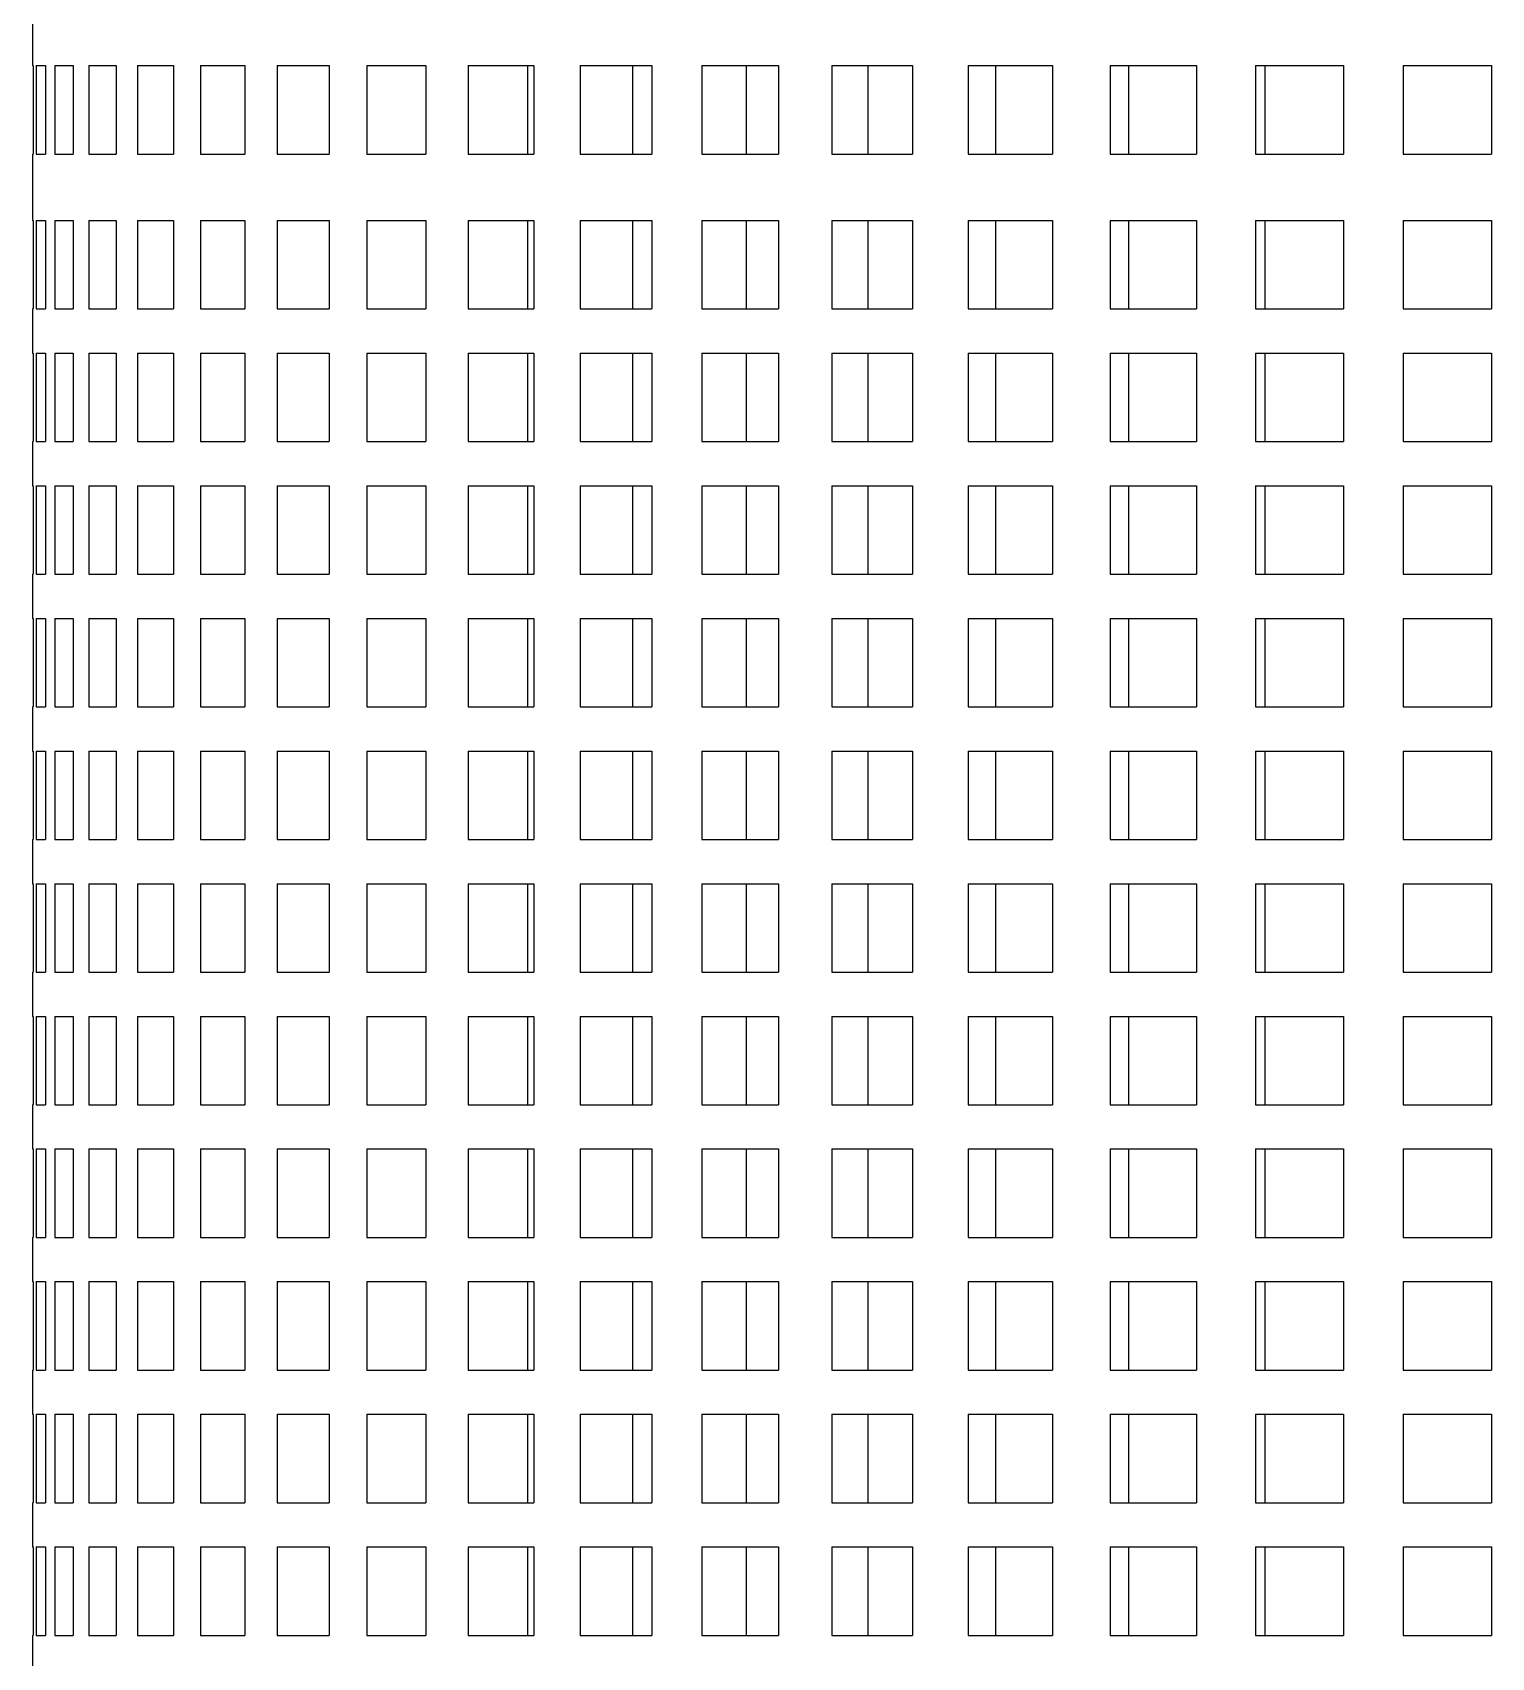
# Model space of a CAD drawing. Extents: x 1 to 420, y 0 to 296.
# Drawn here: x 95.31 to 111.81, y 178.12 to 196.5 of the extents above; entities that cross this region are included whole.
import ezdxf

# ---------------------------------------------------------------- set-up
doc = ezdxf.new("R2010")
doc.units = 0
doc.header["$LTSCALE"] = 12.7
doc.header["$MEASUREMENT"] = 0
doc.layers.add('VISIBLE', color=7, linetype='CONTINUOUS')

msp = doc.modelspace()

# ---------------------------------------------------------------- linework, layer by layer
at = {"layer": 'VISIBLE'}
for p, q in [((95.3053, 196.8736), (95.3053, 196.1236)), ((95.3053, 196.1236), (95.3131, 196.1236)), ((95.3131, 196.1236), (95.3131, 195.1236)), ((95.3485, 196.1236), (95.3485, 195.1236)), ((95.3485, 196.1236), (95.453, 196.1236)), ((95.453, 196.1236), (95.453, 195.1236)), ((95.5586, 196.1236), (95.5586, 195.1236)), ((95.5586, 196.1236), (95.7665, 196.1236)), ((95.7665, 196.1236), (95.7665, 195.1236)), ((95.9413, 196.1236), (95.9413, 195.1236)), ((95.9413, 196.1236), (96.2503, 196.1236)), ((96.2503, 196.1236), (96.2503, 195.1236)), ((96.4923, 196.1236), (96.4923, 195.1236)), ((96.4923, 196.1236), (96.8991, 196.1236)), ((96.8991, 196.1236), (96.8991, 195.1236)), ((97.2057, 196.1236), (97.2057, 195.1236)), ((97.2057, 196.1236), (97.7057, 196.1236)), ((97.7057, 196.1236), (97.7057, 195.1236)), ((98.0735, 196.1236), (98.0735, 195.1236)), ((98.0735, 196.1236), (98.6612, 196.1236)), ((98.6612, 196.1236), (98.6612, 195.1236)), ((99.0862, 196.1236), (99.0862, 195.1236)), ((99.0862, 196.1236), (99.7554, 196.1236)), ((99.7554, 196.1236), (99.7554, 195.1236)), ((100.2329, 196.1236), (100.2329, 195.1236)), ((100.2329, 196.1236), (100.976, 196.1236)), ((100.9023, 196.1236), (100.9023, 195.1236)), ((100.976, 196.1236), (100.976, 195.1236)), ((101.5008, 196.1236), (101.5008, 195.1236)), ((101.5008, 196.1236), (102.3098, 196.1236)), ((102.0889, 196.1236), (102.0889, 195.1236)), ((102.3098, 196.1236), (102.3098, 195.1236)), ((102.8762, 196.1236), (102.8762, 195.1236)), ((102.8762, 196.1236), (103.7422, 196.1236)), ((103.3765, 196.1236), (103.3765, 195.1236)), ((103.7422, 196.1236), (103.7422, 195.1236)), ((104.3439, 196.1236), (104.3439, 195.1236)), ((104.3439, 196.1236), (105.2575, 196.1236)), ((104.7509, 196.1236), (104.7509, 195.1236)), ((105.2575, 196.1236), (105.2575, 195.1236)), ((105.8879, 196.1236), (105.8879, 195.1236)), ((105.8879, 196.1236), (106.839, 196.1236)), ((106.1971, 196.1236), (106.1971, 195.1236)), ((106.839, 196.1236), (106.839, 195.1236)), ((107.4913, 196.1236), (107.4913, 195.1236)), ((107.4913, 196.1236), (108.4694, 196.1236)), ((107.6993, 196.1236), (107.6993, 195.1236)), ((108.4694, 196.1236), (108.4694, 195.1236)), ((109.1364, 196.1236), (109.1364, 195.1236)), ((109.1364, 196.1236), (110.1309, 196.1236)), ((109.241, 196.1236), (109.241, 195.1236)), ((110.1309, 196.1236), (110.1309, 195.1236)), ((110.8053, 196.1236), (110.8053, 195.1236)), ((110.8053, 196.1236), (111.8053, 196.1236)), ((111.8053, 196.1236), (111.8053, 195.1236)), ((95.3053, 195.1236), (95.3053, 194.3736)), ((95.3053, 195.1236), (95.3131, 195.1236)), ((95.3485, 195.1236), (95.453, 195.1236)), ((95.5586, 195.1236), (95.7665, 195.1236)), ((95.9413, 195.1236), (96.2503, 195.1236)), ((96.4923, 195.1236), (96.8991, 195.1236)), ((97.2057, 195.1236), (97.7057, 195.1236)), ((98.0735, 195.1236), (98.6612, 195.1236)), ((99.0862, 195.1236), (99.7554, 195.1236)), ((100.2329, 195.1236), (100.976, 195.1236)), ((101.5008, 195.1236), (102.3098, 195.1236)), ((102.8762, 195.1236), (103.7422, 195.1236)), ((104.3439, 195.1236), (105.2575, 195.1236)), ((105.8879, 195.1236), (106.839, 195.1236)), ((107.4913, 195.1236), (108.4694, 195.1236)), ((109.1364, 195.1236), (110.1309, 195.1236)), ((110.8053, 195.1236), (111.8053, 195.1236)), ((95.3053, 194.3736), (95.3131, 194.3736)), ((95.3131, 194.3736), (95.3131, 193.3736)), ((95.3485, 194.3736), (95.3485, 193.3736)), ((95.3485, 194.3736), (95.453, 194.3736)), ((95.453, 194.3736), (95.453, 193.3736)), ((95.5586, 194.3736), (95.5586, 193.3736)), ((95.5586, 194.3736), (95.7665, 194.3736)), ((95.7665, 194.3736), (95.7665, 193.3736)), ((95.9413, 194.3736), (95.9413, 193.3736)), ((95.9413, 194.3736), (96.2503, 194.3736)), ((96.2503, 194.3736), (96.2503, 193.3736)), ((96.4923, 194.3736), (96.4923, 193.3736)), ((96.4923, 194.3736), (96.8991, 194.3736)), ((96.8991, 194.3736), (96.8991, 193.3736)), ((97.2057, 194.3736), (97.2057, 193.3736)), ((97.2057, 194.3736), (97.7057, 194.3736)), ((97.7057, 194.3736), (97.7057, 193.3736)), ((98.0735, 194.3736), (98.0735, 193.3736)), ((98.0735, 194.3736), (98.6612, 194.3736)), ((98.6612, 194.3736), (98.6612, 193.3736)), ((99.0862, 194.3736), (99.0862, 193.3736)), ((99.0862, 194.3736), (99.7554, 194.3736)), ((99.7554, 194.3736), (99.7554, 193.3736)), ((100.2329, 194.3736), (100.2329, 193.3736)), ((100.2329, 194.3736), (100.976, 194.3736)), ((100.9023, 194.3736), (100.9023, 193.3736)), ((100.976, 194.3736), (100.976, 193.3736)), ((101.5008, 194.3736), (101.5008, 193.3736)), ((101.5008, 194.3736), (102.3098, 194.3736)), ((102.0889, 194.3736), (102.0889, 193.3736)), ((102.3098, 194.3736), (102.3098, 193.3736)), ((102.8762, 194.3736), (102.8762, 193.3736)), ((102.8762, 194.3736), (103.7422, 194.3736)), ((103.3765, 194.3736), (103.3765, 193.3736)), ((103.7422, 194.3736), (103.7422, 193.3736)), ((104.3439, 194.3736), (104.3439, 193.3736)), ((104.3439, 194.3736), (105.2575, 194.3736)), ((104.7509, 194.3736), (104.7509, 193.3736)), ((105.2575, 194.3736), (105.2575, 193.3736)), ((105.8879, 194.3736), (105.8879, 193.3736)), ((105.8879, 194.3736), (106.839, 194.3736)), ((106.1971, 194.3736), (106.1971, 193.3736)), ((106.839, 194.3736), (106.839, 193.3736)), ((107.4913, 194.3736), (107.4913, 193.3736)), ((107.4913, 194.3736), (108.4694, 194.3736)), ((107.6993, 194.3736), (107.6993, 193.3736)), ((108.4694, 194.3736), (108.4694, 193.3736)), ((109.1364, 194.3736), (109.1364, 193.3736)), ((109.1364, 194.3736), (110.1309, 194.3736)), ((109.241, 194.3736), (109.241, 193.3736)), ((110.1309, 194.3736), (110.1309, 193.3736)), ((110.8053, 194.3736), (110.8053, 193.3736)), ((110.8053, 194.3736), (111.8053, 194.3736)), ((111.8053, 194.3736), (111.8053, 193.3736)), ((95.3053, 193.3736), (95.3053, 192.8736)), ((95.3053, 193.3736), (95.3131, 193.3736)), ((95.3485, 193.3736), (95.453, 193.3736)), ((95.5586, 193.3736), (95.7665, 193.3736)), ((95.9413, 193.3736), (96.2503, 193.3736)), ((96.4923, 193.3736), (96.8991, 193.3736)), ((97.2057, 193.3736), (97.7057, 193.3736)), ((98.0735, 193.3736), (98.6612, 193.3736)), ((99.0862, 193.3736), (99.7554, 193.3736)), ((100.2329, 193.3736), (100.976, 193.3736)), ((101.5008, 193.3736), (102.3098, 193.3736)), ((102.8762, 193.3736), (103.7422, 193.3736)), ((104.3439, 193.3736), (105.2575, 193.3736)), ((105.8879, 193.3736), (106.839, 193.3736)), ((107.4913, 193.3736), (108.4694, 193.3736)), ((109.1364, 193.3736), (110.1309, 193.3736)), ((110.8053, 193.3736), (111.8053, 193.3736)), ((95.3053, 192.8736), (95.3131, 192.8736)), ((95.3131, 192.8736), (95.3131, 191.8736)), ((95.3485, 192.8736), (95.3485, 191.8736)), ((95.3485, 192.8736), (95.453, 192.8736)), ((95.453, 192.8736), (95.453, 191.8736)), ((95.5586, 192.8736), (95.5586, 191.8736)), ((95.5586, 192.8736), (95.7665, 192.8736)), ((95.7665, 192.8736), (95.7665, 191.8736)), ((95.9413, 192.8736), (95.9413, 191.8736)), ((95.9413, 192.8736), (96.2503, 192.8736)), ((96.2503, 192.8736), (96.2503, 191.8736)), ((96.4923, 192.8736), (96.4923, 191.8736)), ((96.4923, 192.8736), (96.8991, 192.8736)), ((96.8991, 192.8736), (96.8991, 191.8736)), ((97.2057, 192.8736), (97.2057, 191.8736)), ((97.2057, 192.8736), (97.7057, 192.8736)), ((97.7057, 192.8736), (97.7057, 191.8736)), ((98.0735, 192.8736), (98.0735, 191.8736)), ((98.0735, 192.8736), (98.6612, 192.8736)), ((98.6612, 192.8736), (98.6612, 191.8736)), ((99.0862, 192.8736), (99.0862, 191.8736)), ((99.0862, 192.8736), (99.7554, 192.8736)), ((99.7554, 192.8736), (99.7554, 191.8736)), ((100.2329, 192.8736), (100.2329, 191.8736)), ((100.2329, 192.8736), (100.976, 192.8736)), ((100.9023, 192.8736), (100.9023, 191.8736)), ((100.976, 192.8736), (100.976, 191.8736)), ((101.5008, 192.8736), (101.5008, 191.8736)), ((101.5008, 192.8736), (102.3098, 192.8736)), ((102.0889, 192.8736), (102.0889, 191.8736)), ((102.3098, 192.8736), (102.3098, 191.8736)), ((102.8762, 192.8736), (102.8762, 191.8736)), ((102.8762, 192.8736), (103.7422, 192.8736)), ((103.3765, 192.8736), (103.3765, 191.8736)), ((103.7422, 192.8736), (103.7422, 191.8736)), ((104.3439, 192.8736), (104.3439, 191.8736)), ((104.3439, 192.8736), (105.2575, 192.8736)), ((104.7509, 192.8736), (104.7509, 191.8736)), ((105.2575, 192.8736), (105.2575, 191.8736)), ((105.8879, 192.8736), (105.8879, 191.8736)), ((105.8879, 192.8736), (106.839, 192.8736)), ((106.1971, 192.8736), (106.1971, 191.8736)), ((106.839, 192.8736), (106.839, 191.8736)), ((107.4913, 192.8736), (107.4913, 191.8736)), ((107.4913, 192.8736), (108.4694, 192.8736)), ((107.6993, 192.8736), (107.6993, 191.8736)), ((108.4694, 192.8736), (108.4694, 191.8736)), ((109.1364, 192.8736), (109.1364, 191.8736)), ((109.1364, 192.8736), (110.1309, 192.8736)), ((109.241, 192.8736), (109.241, 191.8736)), ((110.1309, 192.8736), (110.1309, 191.8736)), ((110.8053, 192.8736), (110.8053, 191.8736)), ((110.8053, 192.8736), (111.8053, 192.8736)), ((111.8053, 192.8736), (111.8053, 191.8736)), ((95.3053, 191.8736), (95.3053, 191.3736)), ((95.3053, 191.8736), (95.3131, 191.8736)), ((95.3485, 191.8736), (95.453, 191.8736)), ((95.5586, 191.8736), (95.7665, 191.8736)), ((95.9413, 191.8736), (96.2503, 191.8736)), ((96.4923, 191.8736), (96.8991, 191.8736)), ((97.2057, 191.8736), (97.7057, 191.8736)), ((98.0735, 191.8736), (98.6612, 191.8736)), ((99.0862, 191.8736), (99.7554, 191.8736)), ((100.2329, 191.8736), (100.976, 191.8736)), ((101.5008, 191.8736), (102.3098, 191.8736)), ((102.8762, 191.8736), (103.7422, 191.8736)), ((104.3439, 191.8736), (105.2575, 191.8736)), ((105.8879, 191.8736), (106.839, 191.8736)), ((107.4913, 191.8736), (108.4694, 191.8736)), ((109.1364, 191.8736), (110.1309, 191.8736)), ((110.8053, 191.8736), (111.8053, 191.8736)), ((95.3053, 191.3736), (95.3131, 191.3736)), ((95.3131, 191.3736), (95.3131, 190.3736)), ((95.3485, 191.3736), (95.3485, 190.3736)), ((95.3485, 191.3736), (95.453, 191.3736)), ((95.453, 191.3736), (95.453, 190.3736)), ((95.5586, 191.3736), (95.5586, 190.3736)), ((95.5586, 191.3736), (95.7665, 191.3736)), ((95.7665, 191.3736), (95.7665, 190.3736)), ((95.9413, 191.3736), (95.9413, 190.3736)), ((95.9413, 191.3736), (96.2503, 191.3736)), ((96.2503, 191.3736), (96.2503, 190.3736)), ((96.4923, 191.3736), (96.4923, 190.3736)), ((96.4923, 191.3736), (96.8991, 191.3736)), ((96.8991, 191.3736), (96.8991, 190.3736)), ((97.2057, 191.3736), (97.2057, 190.3736)), ((97.2057, 191.3736), (97.7057, 191.3736)), ((97.7057, 191.3736), (97.7057, 190.3736)), ((98.0735, 191.3736), (98.0735, 190.3736)), ((98.0735, 191.3736), (98.6612, 191.3736)), ((98.6612, 191.3736), (98.6612, 190.3736)), ((99.0862, 191.3736), (99.0862, 190.3736)), ((99.0862, 191.3736), (99.7554, 191.3736)), ((99.7554, 191.3736), (99.7554, 190.3736)), ((100.2329, 191.3736), (100.2329, 190.3736)), ((100.2329, 191.3736), (100.976, 191.3736)), ((100.9023, 191.3736), (100.9023, 190.3736)), ((100.976, 191.3736), (100.976, 190.3736)), ((101.5008, 191.3736), (101.5008, 190.3736)), ((101.5008, 191.3736), (102.3098, 191.3736)), ((102.0889, 191.3736), (102.0889, 190.3736)), ((102.3098, 191.3736), (102.3098, 190.3736)), ((102.8762, 191.3736), (102.8762, 190.3736)), ((102.8762, 191.3736), (103.7422, 191.3736)), ((103.3765, 191.3736), (103.3765, 190.3736)), ((103.7422, 191.3736), (103.7422, 190.3736)), ((104.3439, 191.3736), (104.3439, 190.3736)), ((104.3439, 191.3736), (105.2575, 191.3736)), ((104.7509, 191.3736), (104.7509, 190.3736)), ((105.2575, 191.3736), (105.2575, 190.3736)), ((105.8879, 191.3736), (105.8879, 190.3736)), ((105.8879, 191.3736), (106.839, 191.3736)), ((106.1971, 191.3736), (106.1971, 190.3736)), ((106.839, 191.3736), (106.839, 190.3736)), ((107.4913, 191.3736), (107.4913, 190.3736)), ((107.4913, 191.3736), (108.4694, 191.3736)), ((107.6993, 191.3736), (107.6993, 190.3736)), ((108.4694, 191.3736), (108.4694, 190.3736)), ((109.1364, 191.3736), (109.1364, 190.3736)), ((109.1364, 191.3736), (110.1309, 191.3736)), ((109.241, 191.3736), (109.241, 190.3736)), ((110.1309, 191.3736), (110.1309, 190.3736)), ((110.8053, 191.3736), (110.8053, 190.3736)), ((110.8053, 191.3736), (111.8053, 191.3736)), ((111.8053, 191.3736), (111.8053, 190.3736)), ((95.3053, 190.3736), (95.3053, 189.8736)), ((95.3053, 190.3736), (95.3131, 190.3736)), ((95.3485, 190.3736), (95.453, 190.3736)), ((95.5586, 190.3736), (95.7665, 190.3736)), ((95.9413, 190.3736), (96.2503, 190.3736)), ((96.4923, 190.3736), (96.8991, 190.3736)), ((97.2057, 190.3736), (97.7057, 190.3736)), ((98.0735, 190.3736), (98.6612, 190.3736)), ((99.0862, 190.3736), (99.7554, 190.3736)), ((100.2329, 190.3736), (100.976, 190.3736)), ((101.5008, 190.3736), (102.3098, 190.3736)), ((102.8762, 190.3736), (103.7422, 190.3736)), ((104.3439, 190.3736), (105.2575, 190.3736)), ((105.8879, 190.3736), (106.839, 190.3736)), ((107.4913, 190.3736), (108.4694, 190.3736)), ((109.1364, 190.3736), (110.1309, 190.3736)), ((110.8053, 190.3736), (111.8053, 190.3736)), ((95.3053, 189.8736), (95.3131, 189.8736)), ((95.3131, 189.8736), (95.3131, 188.8736)), ((95.3485, 189.8736), (95.3485, 188.8736)), ((95.3485, 189.8736), (95.453, 189.8736)), ((95.453, 189.8736), (95.453, 188.8736)), ((95.5586, 189.8736), (95.5586, 188.8736)), ((95.5586, 189.8736), (95.7665, 189.8736)), ((95.7665, 189.8736), (95.7665, 188.8736)), ((95.9413, 189.8736), (95.9413, 188.8736)), ((95.9413, 189.8736), (96.2503, 189.8736)), ((96.2503, 189.8736), (96.2503, 188.8736)), ((96.4923, 189.8736), (96.4923, 188.8736)), ((96.4923, 189.8736), (96.8991, 189.8736)), ((96.8991, 189.8736), (96.8991, 188.8736)), ((97.2057, 189.8736), (97.2057, 188.8736)), ((97.2057, 189.8736), (97.7057, 189.8736)), ((97.7057, 189.8736), (97.7057, 188.8736)), ((98.0735, 189.8736), (98.0735, 188.8736)), ((98.0735, 189.8736), (98.6612, 189.8736)), ((98.6612, 189.8736), (98.6612, 188.8736)), ((99.0862, 189.8736), (99.0862, 188.8736)), ((99.0862, 189.8736), (99.7554, 189.8736)), ((99.7554, 189.8736), (99.7554, 188.8736)), ((100.2329, 189.8736), (100.2329, 188.8736)), ((100.2329, 189.8736), (100.976, 189.8736)), ((100.9023, 189.8736), (100.9023, 188.8736)), ((100.976, 189.8736), (100.976, 188.8736)), ((101.5008, 189.8736), (101.5008, 188.8736)), ((101.5008, 189.8736), (102.3098, 189.8736)), ((102.0889, 189.8736), (102.0889, 188.8736)), ((102.3098, 189.8736), (102.3098, 188.8736)), ((102.8762, 189.8736), (102.8762, 188.8736)), ((102.8762, 189.8736), (103.7422, 189.8736)), ((103.3765, 189.8736), (103.3765, 188.8736)), ((103.7422, 189.8736), (103.7422, 188.8736)), ((104.3439, 189.8736), (104.3439, 188.8736)), ((104.3439, 189.8736), (105.2575, 189.8736)), ((104.7509, 189.8736), (104.7509, 188.8736)), ((105.2575, 189.8736), (105.2575, 188.8736)), ((105.8879, 189.8736), (105.8879, 188.8736)), ((105.8879, 189.8736), (106.839, 189.8736)), ((106.1971, 189.8736), (106.1971, 188.8736)), ((106.839, 189.8736), (106.839, 188.8736)), ((107.4913, 189.8736), (107.4913, 188.8736)), ((107.4913, 189.8736), (108.4694, 189.8736)), ((107.6993, 189.8736), (107.6993, 188.8736)), ((108.4694, 189.8736), (108.4694, 188.8736)), ((109.1364, 189.8736), (109.1364, 188.8736)), ((109.1364, 189.8736), (110.1309, 189.8736)), ((109.241, 189.8736), (109.241, 188.8736)), ((110.1309, 189.8736), (110.1309, 188.8736)), ((110.8053, 189.8736), (110.8053, 188.8736)), ((110.8053, 189.8736), (111.8053, 189.8736)), ((111.8053, 189.8736), (111.8053, 188.8736)), ((95.3053, 188.8736), (95.3053, 188.3736)), ((95.3053, 188.8736), (95.3131, 188.8736)), ((95.3485, 188.8736), (95.453, 188.8736)), ((95.5586, 188.8736), (95.7665, 188.8736)), ((95.9413, 188.8736), (96.2503, 188.8736)), ((96.4923, 188.8736), (96.8991, 188.8736)), ((97.2057, 188.8736), (97.7057, 188.8736)), ((98.0735, 188.8736), (98.6612, 188.8736)), ((99.0862, 188.8736), (99.7554, 188.8736)), ((100.2329, 188.8736), (100.976, 188.8736)), ((101.5008, 188.8736), (102.3098, 188.8736)), ((102.8762, 188.8736), (103.7422, 188.8736)), ((104.3439, 188.8736), (105.2575, 188.8736)), ((105.8879, 188.8736), (106.839, 188.8736)), ((107.4913, 188.8736), (108.4694, 188.8736)), ((109.1364, 188.8736), (110.1309, 188.8736)), ((110.8053, 188.8736), (111.8053, 188.8736)), ((95.3053, 188.3736), (95.3131, 188.3736)), ((95.3131, 188.3736), (95.3131, 187.3736)), ((95.3485, 188.3736), (95.3485, 187.3736)), ((95.3485, 188.3736), (95.453, 188.3736)), ((95.453, 188.3736), (95.453, 187.3736)), ((95.5586, 188.3736), (95.5586, 187.3736)), ((95.5586, 188.3736), (95.7665, 188.3736)), ((95.7665, 188.3736), (95.7665, 187.3736)), ((95.9413, 188.3736), (95.9413, 187.3736)), ((95.9413, 188.3736), (96.2503, 188.3736)), ((96.2503, 188.3736), (96.2503, 187.3736)), ((96.4923, 188.3736), (96.4923, 187.3736)), ((96.4923, 188.3736), (96.8991, 188.3736)), ((96.8991, 188.3736), (96.8991, 187.3736)), ((97.2057, 188.3736), (97.2057, 187.3736)), ((97.2057, 188.3736), (97.7057, 188.3736)), ((97.7057, 188.3736), (97.7057, 187.3736)), ((98.0735, 188.3736), (98.0735, 187.3736)), ((98.0735, 188.3736), (98.6612, 188.3736)), ((98.6612, 188.3736), (98.6612, 187.3736)), ((99.0862, 188.3736), (99.0862, 187.3736)), ((99.0862, 188.3736), (99.7554, 188.3736)), ((99.7554, 188.3736), (99.7554, 187.3736)), ((100.2329, 188.3736), (100.2329, 187.3736)), ((100.2329, 188.3736), (100.976, 188.3736)), ((100.9023, 188.3736), (100.9023, 187.3736)), ((100.976, 188.3736), (100.976, 187.3736)), ((101.5008, 188.3736), (101.5008, 187.3736)), ((101.5008, 188.3736), (102.3098, 188.3736)), ((102.0889, 188.3736), (102.0889, 187.3736)), ((102.3098, 188.3736), (102.3098, 187.3736)), ((102.8762, 188.3736), (102.8762, 187.3736)), ((102.8762, 188.3736), (103.7422, 188.3736)), ((103.3765, 188.3736), (103.3765, 187.3736)), ((103.7422, 188.3736), (103.7422, 187.3736)), ((104.3439, 188.3736), (104.3439, 187.3736)), ((104.3439, 188.3736), (105.2575, 188.3736)), ((104.7509, 188.3736), (104.7509, 187.3736)), ((105.2575, 188.3736), (105.2575, 187.3736)), ((105.8879, 188.3736), (105.8879, 187.3736)), ((105.8879, 188.3736), (106.839, 188.3736)), ((106.1971, 188.3736), (106.1971, 187.3736)), ((106.839, 188.3736), (106.839, 187.3736)), ((107.4913, 188.3736), (107.4913, 187.3736)), ((107.4913, 188.3736), (108.4694, 188.3736)), ((107.6993, 188.3736), (107.6993, 187.3736)), ((108.4694, 188.3736), (108.4694, 187.3736)), ((109.1364, 188.3736), (109.1364, 187.3736)), ((109.1364, 188.3736), (110.1309, 188.3736)), ((109.241, 188.3736), (109.241, 187.3736)), ((110.1309, 188.3736), (110.1309, 187.3736)), ((110.8053, 188.3736), (110.8053, 187.3736)), ((110.8053, 188.3736), (111.8053, 188.3736)), ((111.8053, 188.3736), (111.8053, 187.3736)), ((95.3053, 187.3736), (95.3053, 186.8736)), ((95.3053, 187.3736), (95.3131, 187.3736)), ((95.3485, 187.3736), (95.453, 187.3736)), ((95.5586, 187.3736), (95.7665, 187.3736)), ((95.9413, 187.3736), (96.2503, 187.3736)), ((96.4923, 187.3736), (96.8991, 187.3736)), ((97.2057, 187.3736), (97.7057, 187.3736)), ((98.0735, 187.3736), (98.6612, 187.3736)), ((99.0862, 187.3736), (99.7554, 187.3736)), ((100.2329, 187.3736), (100.976, 187.3736)), ((101.5008, 187.3736), (102.3098, 187.3736)), ((102.8762, 187.3736), (103.7422, 187.3736)), ((104.3439, 187.3736), (105.2575, 187.3736)), ((105.8879, 187.3736), (106.839, 187.3736)), ((107.4913, 187.3736), (108.4694, 187.3736)), ((109.1364, 187.3736), (110.1309, 187.3736)), ((110.8053, 187.3736), (111.8053, 187.3736)), ((95.3053, 186.8736), (95.3131, 186.8736)), ((95.3131, 186.8736), (95.3131, 185.8736)), ((95.3485, 186.8736), (95.3485, 185.8736)), ((95.3485, 186.8736), (95.453, 186.8736)), ((95.453, 186.8736), (95.453, 185.8736)), ((95.5586, 186.8736), (95.5586, 185.8736)), ((95.5586, 186.8736), (95.7665, 186.8736)), ((95.7665, 186.8736), (95.7665, 185.8736)), ((95.9413, 186.8736), (95.9413, 185.8736)), ((95.9413, 186.8736), (96.2503, 186.8736)), ((96.2503, 186.8736), (96.2503, 185.8736)), ((96.4923, 186.8736), (96.4923, 185.8736)), ((96.4923, 186.8736), (96.8991, 186.8736)), ((96.8991, 186.8736), (96.8991, 185.8736)), ((97.2057, 186.8736), (97.2057, 185.8736)), ((97.2057, 186.8736), (97.7057, 186.8736)), ((97.7057, 186.8736), (97.7057, 185.8736)), ((98.0735, 186.8736), (98.0735, 185.8736)), ((98.0735, 186.8736), (98.6612, 186.8736)), ((98.6612, 186.8736), (98.6612, 185.8736)), ((99.0862, 186.8736), (99.0862, 185.8736)), ((99.0862, 186.8736), (99.7554, 186.8736)), ((99.7554, 186.8736), (99.7554, 185.8736)), ((100.2329, 186.8736), (100.2329, 185.8736)), ((100.2329, 186.8736), (100.976, 186.8736)), ((100.9023, 186.8736), (100.9023, 185.8736)), ((100.976, 186.8736), (100.976, 185.8736)), ((101.5008, 186.8736), (101.5008, 185.8736)), ((101.5008, 186.8736), (102.3098, 186.8736)), ((102.0889, 186.8736), (102.0889, 185.8736)), ((102.3098, 186.8736), (102.3098, 185.8736)), ((102.8762, 186.8736), (102.8762, 185.8736)), ((102.8762, 186.8736), (103.7422, 186.8736)), ((103.3765, 186.8736), (103.3765, 185.8736)), ((103.7422, 186.8736), (103.7422, 185.8736)), ((104.3439, 186.8736), (104.3439, 185.8736)), ((104.3439, 186.8736), (105.2575, 186.8736)), ((104.7509, 186.8736), (104.7509, 185.8736)), ((105.2575, 186.8736), (105.2575, 185.8736)), ((105.8879, 186.8736), (105.8879, 185.8736)), ((105.8879, 186.8736), (106.839, 186.8736)), ((106.1971, 186.8736), (106.1971, 185.8736)), ((106.839, 186.8736), (106.839, 185.8736)), ((107.4913, 186.8736), (107.4913, 185.8736)), ((107.4913, 186.8736), (108.4694, 186.8736)), ((107.6993, 186.8736), (107.6993, 185.8736)), ((108.4694, 186.8736), (108.4694, 185.8736)), ((109.1364, 186.8736), (109.1364, 185.8736)), ((109.1364, 186.8736), (110.1309, 186.8736)), ((109.241, 186.8736), (109.241, 185.8736)), ((110.1309, 186.8736), (110.1309, 185.8736)), ((110.8053, 186.8736), (110.8053, 185.8736)), ((110.8053, 186.8736), (111.8053, 186.8736)), ((111.8053, 186.8736), (111.8053, 185.8736)), ((95.3053, 185.8736), (95.3053, 185.3736)), ((95.3053, 185.8736), (95.3131, 185.8736)), ((95.3485, 185.8736), (95.453, 185.8736)), ((95.5586, 185.8736), (95.7665, 185.8736)), ((95.9413, 185.8736), (96.2503, 185.8736)), ((96.4923, 185.8736), (96.8991, 185.8736)), ((97.2057, 185.8736), (97.7057, 185.8736)), ((98.0735, 185.8736), (98.6612, 185.8736)), ((99.0862, 185.8736), (99.7554, 185.8736)), ((100.2329, 185.8736), (100.976, 185.8736)), ((101.5008, 185.8736), (102.3098, 185.8736)), ((102.8762, 185.8736), (103.7422, 185.8736)), ((104.3439, 185.8736), (105.2575, 185.8736)), ((105.8879, 185.8736), (106.839, 185.8736)), ((107.4913, 185.8736), (108.4694, 185.8736)), ((109.1364, 185.8736), (110.1309, 185.8736)), ((110.8053, 185.8736), (111.8053, 185.8736)), ((95.3053, 185.3736), (95.3131, 185.3736)), ((95.3131, 185.3736), (95.3131, 184.3736)), ((95.3485, 185.3736), (95.3485, 184.3736)), ((95.3485, 185.3736), (95.453, 185.3736)), ((95.453, 185.3736), (95.453, 184.3736)), ((95.5586, 185.3736), (95.5586, 184.3736)), ((95.5586, 185.3736), (95.7665, 185.3736)), ((95.7665, 185.3736), (95.7665, 184.3736)), ((95.9413, 185.3736), (95.9413, 184.3736)), ((95.9413, 185.3736), (96.2503, 185.3736)), ((96.2503, 185.3736), (96.2503, 184.3736)), ((96.4923, 185.3736), (96.4923, 184.3736)), ((96.4923, 185.3736), (96.8991, 185.3736)), ((96.8991, 185.3736), (96.8991, 184.3736)), ((97.2057, 185.3736), (97.2057, 184.3736)), ((97.2057, 185.3736), (97.7057, 185.3736)), ((97.7057, 185.3736), (97.7057, 184.3736)), ((98.0735, 185.3736), (98.0735, 184.3736)), ((98.0735, 185.3736), (98.6612, 185.3736)), ((98.6612, 185.3736), (98.6612, 184.3736)), ((99.0862, 185.3736), (99.0862, 184.3736)), ((99.0862, 185.3736), (99.7554, 185.3736)), ((99.7554, 185.3736), (99.7554, 184.3736)), ((100.2329, 185.3736), (100.2329, 184.3736)), ((100.2329, 185.3736), (100.976, 185.3736)), ((100.9023, 185.3736), (100.9023, 184.3736)), ((100.976, 185.3736), (100.976, 184.3736)), ((101.5008, 185.3736), (101.5008, 184.3736)), ((101.5008, 185.3736), (102.3098, 185.3736)), ((102.0889, 185.3736), (102.0889, 184.3736)), ((102.3098, 185.3736), (102.3098, 184.3736)), ((102.8762, 185.3736), (102.8762, 184.3736)), ((102.8762, 185.3736), (103.7422, 185.3736)), ((103.3765, 185.3736), (103.3765, 184.3736)), ((103.7422, 185.3736), (103.7422, 184.3736)), ((104.3439, 185.3736), (104.3439, 184.3736)), ((104.3439, 185.3736), (105.2575, 185.3736)), ((104.7509, 185.3736), (104.7509, 184.3736)), ((105.2575, 185.3736), (105.2575, 184.3736)), ((105.8879, 185.3736), (105.8879, 184.3736)), ((105.8879, 185.3736), (106.839, 185.3736)), ((106.1971, 185.3736), (106.1971, 184.3736)), ((106.839, 185.3736), (106.839, 184.3736)), ((107.4913, 185.3736), (107.4913, 184.3736)), ((107.4913, 185.3736), (108.4694, 185.3736)), ((107.6993, 185.3736), (107.6993, 184.3736)), ((108.4694, 185.3736), (108.4694, 184.3736)), ((109.1364, 185.3736), (109.1364, 184.3736)), ((109.1364, 185.3736), (110.1309, 185.3736)), ((109.241, 185.3736), (109.241, 184.3736)), ((110.1309, 185.3736), (110.1309, 184.3736)), ((110.8053, 185.3736), (110.8053, 184.3736)), ((110.8053, 185.3736), (111.8053, 185.3736)), ((111.8053, 185.3736), (111.8053, 184.3736)), ((95.3053, 184.3736), (95.3053, 183.8736)), ((95.3053, 184.3736), (95.3131, 184.3736)), ((95.3485, 184.3736), (95.453, 184.3736)), ((95.5586, 184.3736), (95.7665, 184.3736)), ((95.9413, 184.3736), (96.2503, 184.3736)), ((96.4923, 184.3736), (96.8991, 184.3736)), ((97.2057, 184.3736), (97.7057, 184.3736)), ((98.0735, 184.3736), (98.6612, 184.3736)), ((99.0862, 184.3736), (99.7554, 184.3736)), ((100.2329, 184.3736), (100.976, 184.3736)), ((101.5008, 184.3736), (102.3098, 184.3736)), ((102.8762, 184.3736), (103.7422, 184.3736)), ((104.3439, 184.3736), (105.2575, 184.3736)), ((105.8879, 184.3736), (106.839, 184.3736)), ((107.4913, 184.3736), (108.4694, 184.3736)), ((109.1364, 184.3736), (110.1309, 184.3736)), ((110.8053, 184.3736), (111.8053, 184.3736)), ((95.3053, 183.8736), (95.3131, 183.8736)), ((95.3131, 183.8736), (95.3131, 182.8736)), ((95.3485, 183.8736), (95.3485, 182.8736)), ((95.3485, 183.8736), (95.453, 183.8736)), ((95.453, 183.8736), (95.453, 182.8736)), ((95.5586, 183.8736), (95.5586, 182.8736)), ((95.5586, 183.8736), (95.7665, 183.8736)), ((95.7665, 183.8736), (95.7665, 182.8736)), ((95.9413, 183.8736), (95.9413, 182.8736)), ((95.9413, 183.8736), (96.2503, 183.8736)), ((96.2503, 183.8736), (96.2503, 182.8736)), ((96.4923, 183.8736), (96.4923, 182.8736)), ((96.4923, 183.8736), (96.8991, 183.8736)), ((96.8991, 183.8736), (96.8991, 182.8736)), ((97.2057, 183.8736), (97.2057, 182.8736)), ((97.2057, 183.8736), (97.7057, 183.8736)), ((97.7057, 183.8736), (97.7057, 182.8736)), ((98.0735, 183.8736), (98.0735, 182.8736)), ((98.0735, 183.8736), (98.6612, 183.8736)), ((98.6612, 183.8736), (98.6612, 182.8736)), ((99.0862, 183.8736), (99.0862, 182.8736)), ((99.0862, 183.8736), (99.7554, 183.8736)), ((99.7554, 183.8736), (99.7554, 182.8736)), ((100.2329, 183.8736), (100.2329, 182.8736)), ((100.2329, 183.8736), (100.976, 183.8736)), ((100.9023, 183.8736), (100.9023, 182.8736)), ((100.976, 183.8736), (100.976, 182.8736)), ((101.5008, 183.8736), (101.5008, 182.8736)), ((101.5008, 183.8736), (102.3098, 183.8736)), ((102.0889, 183.8736), (102.0889, 182.8736)), ((102.3098, 183.8736), (102.3098, 182.8736)), ((102.8762, 183.8736), (102.8762, 182.8736)), ((102.8762, 183.8736), (103.7422, 183.8736)), ((103.3765, 183.8736), (103.3765, 182.8736)), ((103.7422, 183.8736), (103.7422, 182.8736)), ((104.3439, 183.8736), (104.3439, 182.8736)), ((104.3439, 183.8736), (105.2575, 183.8736)), ((104.7509, 183.8736), (104.7509, 182.8736)), ((105.2575, 183.8736), (105.2575, 182.8736)), ((105.8879, 183.8736), (105.8879, 182.8736)), ((105.8879, 183.8736), (106.839, 183.8736)), ((106.1971, 183.8736), (106.1971, 182.8736)), ((106.839, 183.8736), (106.839, 182.8736)), ((107.4913, 183.8736), (107.4913, 182.8736)), ((107.4913, 183.8736), (108.4694, 183.8736)), ((107.6993, 183.8736), (107.6993, 182.8736)), ((108.4694, 183.8736), (108.4694, 182.8736)), ((109.1364, 183.8736), (109.1364, 182.8736)), ((109.1364, 183.8736), (110.1309, 183.8736)), ((109.241, 183.8736), (109.241, 182.8736)), ((110.1309, 183.8736), (110.1309, 182.8736)), ((110.8053, 183.8736), (110.8053, 182.8736)), ((110.8053, 183.8736), (111.8053, 183.8736)), ((111.8053, 183.8736), (111.8053, 182.8736)), ((95.3053, 182.8736), (95.3053, 182.3736)), ((95.3053, 182.8736), (95.3131, 182.8736)), ((95.3485, 182.8736), (95.453, 182.8736)), ((95.5586, 182.8736), (95.7665, 182.8736)), ((95.9413, 182.8736), (96.2503, 182.8736)), ((96.4923, 182.8736), (96.8991, 182.8736)), ((97.2057, 182.8736), (97.7057, 182.8736)), ((98.0735, 182.8736), (98.6612, 182.8736)), ((99.0862, 182.8736), (99.7554, 182.8736)), ((100.2329, 182.8736), (100.976, 182.8736)), ((101.5008, 182.8736), (102.3098, 182.8736)), ((102.8762, 182.8736), (103.7422, 182.8736)), ((104.3439, 182.8736), (105.2575, 182.8736)), ((105.8879, 182.8736), (106.839, 182.8736)), ((107.4913, 182.8736), (108.4694, 182.8736)), ((109.1364, 182.8736), (110.1309, 182.8736)), ((110.8053, 182.8736), (111.8053, 182.8736)), ((95.3053, 182.3736), (95.3131, 182.3736)), ((95.3131, 182.3736), (95.3131, 181.3736)), ((95.3485, 182.3736), (95.3485, 181.3736)), ((95.3485, 182.3736), (95.453, 182.3736)), ((95.453, 182.3736), (95.453, 181.3736)), ((95.5586, 182.3736), (95.5586, 181.3736)), ((95.5586, 182.3736), (95.7665, 182.3736)), ((95.7665, 182.3736), (95.7665, 181.3736)), ((95.9413, 182.3736), (95.9413, 181.3736)), ((95.9413, 182.3736), (96.2503, 182.3736)), ((96.2503, 182.3736), (96.2503, 181.3736)), ((96.4923, 182.3736), (96.4923, 181.3736)), ((96.4923, 182.3736), (96.8991, 182.3736)), ((96.8991, 182.3736), (96.8991, 181.3736)), ((97.2057, 182.3736), (97.2057, 181.3736)), ((97.2057, 182.3736), (97.7057, 182.3736)), ((97.7057, 182.3736), (97.7057, 181.3736)), ((98.0735, 182.3736), (98.0735, 181.3736)), ((98.0735, 182.3736), (98.6612, 182.3736)), ((98.6612, 182.3736), (98.6612, 181.3736)), ((99.0862, 182.3736), (99.0862, 181.3736)), ((99.0862, 182.3736), (99.7554, 182.3736)), ((99.7554, 182.3736), (99.7554, 181.3736)), ((100.2329, 182.3736), (100.2329, 181.3736)), ((100.2329, 182.3736), (100.976, 182.3736)), ((100.9023, 182.3736), (100.9023, 181.3736)), ((100.976, 182.3736), (100.976, 181.3736)), ((101.5008, 182.3736), (101.5008, 181.3736)), ((101.5008, 182.3736), (102.3098, 182.3736)), ((102.0889, 182.3736), (102.0889, 181.3736)), ((102.3098, 182.3736), (102.3098, 181.3736)), ((102.8762, 182.3736), (102.8762, 181.3736)), ((102.8762, 182.3736), (103.7422, 182.3736)), ((103.3765, 182.3736), (103.3765, 181.3736)), ((103.7422, 182.3736), (103.7422, 181.3736)), ((104.3439, 182.3736), (104.3439, 181.3736)), ((104.3439, 182.3736), (105.2575, 182.3736)), ((104.7509, 182.3736), (104.7509, 181.3736)), ((105.2575, 182.3736), (105.2575, 181.3736)), ((105.8879, 182.3736), (105.8879, 181.3736)), ((105.8879, 182.3736), (106.839, 182.3736)), ((106.1971, 182.3736), (106.1971, 181.3736)), ((106.839, 182.3736), (106.839, 181.3736)), ((107.4913, 182.3736), (107.4913, 181.3736)), ((107.4913, 182.3736), (108.4694, 182.3736)), ((107.6993, 182.3736), (107.6993, 181.3736)), ((108.4694, 182.3736), (108.4694, 181.3736)), ((109.1364, 182.3736), (109.1364, 181.3736)), ((109.1364, 182.3736), (110.1309, 182.3736)), ((109.241, 182.3736), (109.241, 181.3736)), ((110.1309, 182.3736), (110.1309, 181.3736)), ((110.8053, 182.3736), (110.8053, 181.3736)), ((110.8053, 182.3736), (111.8053, 182.3736)), ((111.8053, 182.3736), (111.8053, 181.3736)), ((95.3053, 181.3736), (95.3053, 180.8736)), ((95.3053, 181.3736), (95.3131, 181.3736)), ((95.3485, 181.3736), (95.453, 181.3736)), ((95.5586, 181.3736), (95.7665, 181.3736)), ((95.9413, 181.3736), (96.2503, 181.3736)), ((96.4923, 181.3736), (96.8991, 181.3736)), ((97.2057, 181.3736), (97.7057, 181.3736)), ((98.0735, 181.3736), (98.6612, 181.3736)), ((99.0862, 181.3736), (99.7554, 181.3736)), ((100.2329, 181.3736), (100.976, 181.3736)), ((101.5008, 181.3736), (102.3098, 181.3736)), ((102.8762, 181.3736), (103.7422, 181.3736)), ((104.3439, 181.3736), (105.2575, 181.3736)), ((105.8879, 181.3736), (106.839, 181.3736)), ((107.4913, 181.3736), (108.4694, 181.3736)), ((109.1364, 181.3736), (110.1309, 181.3736)), ((110.8053, 181.3736), (111.8053, 181.3736)), ((95.3053, 180.8736), (95.3131, 180.8736)), ((95.3131, 180.8736), (95.3131, 179.8736)), ((95.3485, 180.8736), (95.3485, 179.8736)), ((95.3485, 180.8736), (95.453, 180.8736)), ((95.453, 180.8736), (95.453, 179.8736)), ((95.5586, 180.8736), (95.5586, 179.8736)), ((95.5586, 180.8736), (95.7665, 180.8736)), ((95.7665, 180.8736), (95.7665, 179.8736)), ((95.9413, 180.8736), (95.9413, 179.8736)), ((95.9413, 180.8736), (96.2503, 180.8736)), ((96.2503, 180.8736), (96.2503, 179.8736)), ((96.4923, 180.8736), (96.4923, 179.8736)), ((96.4923, 180.8736), (96.8991, 180.8736)), ((96.8991, 180.8736), (96.8991, 179.8736)), ((97.2057, 180.8736), (97.2057, 179.8736)), ((97.2057, 180.8736), (97.7057, 180.8736)), ((97.7057, 180.8736), (97.7057, 179.8736)), ((98.0735, 180.8736), (98.0735, 179.8736)), ((98.0735, 180.8736), (98.6612, 180.8736)), ((98.6612, 180.8736), (98.6612, 179.8736)), ((99.0862, 180.8736), (99.0862, 179.8736)), ((99.0862, 180.8736), (99.7554, 180.8736)), ((99.7554, 180.8736), (99.7554, 179.8736)), ((100.2329, 180.8736), (100.2329, 179.8736)), ((100.2329, 180.8736), (100.976, 180.8736)), ((100.9023, 180.8736), (100.9023, 179.8736)), ((100.976, 180.8736), (100.976, 179.8736)), ((101.5008, 180.8736), (101.5008, 179.8736)), ((101.5008, 180.8736), (102.3098, 180.8736)), ((102.0889, 180.8736), (102.0889, 179.8736)), ((102.3098, 180.8736), (102.3098, 179.8736)), ((102.8762, 180.8736), (102.8762, 179.8736)), ((102.8762, 180.8736), (103.7422, 180.8736)), ((103.3765, 180.8736), (103.3765, 179.8736)), ((103.7422, 180.8736), (103.7422, 179.8736)), ((104.3439, 180.8736), (104.3439, 179.8736)), ((104.3439, 180.8736), (105.2575, 180.8736)), ((104.7509, 180.8736), (104.7509, 179.8736)), ((105.2575, 180.8736), (105.2575, 179.8736)), ((105.8879, 180.8736), (105.8879, 179.8736)), ((105.8879, 180.8736), (106.839, 180.8736)), ((106.1971, 180.8736), (106.1971, 179.8736)), ((106.839, 180.8736), (106.839, 179.8736)), ((107.4913, 180.8736), (107.4913, 179.8736)), ((107.4913, 180.8736), (108.4694, 180.8736)), ((107.6993, 180.8736), (107.6993, 179.8736)), ((108.4694, 180.8736), (108.4694, 179.8736)), ((109.1364, 180.8736), (109.1364, 179.8736)), ((109.1364, 180.8736), (110.1309, 180.8736)), ((109.241, 180.8736), (109.241, 179.8736)), ((110.1309, 180.8736), (110.1309, 179.8736)), ((110.8053, 180.8736), (110.8053, 179.8736)), ((110.8053, 180.8736), (111.8053, 180.8736)), ((111.8053, 180.8736), (111.8053, 179.8736)), ((95.3053, 179.8736), (95.3053, 179.3736)), ((95.3053, 179.8736), (95.3131, 179.8736)), ((95.3485, 179.8736), (95.453, 179.8736)), ((95.5586, 179.8736), (95.7665, 179.8736)), ((95.9413, 179.8736), (96.2503, 179.8736)), ((96.4923, 179.8736), (96.8991, 179.8736)), ((97.2057, 179.8736), (97.7057, 179.8736)), ((98.0735, 179.8736), (98.6612, 179.8736)), ((99.0862, 179.8736), (99.7554, 179.8736)), ((100.2329, 179.8736), (100.976, 179.8736)), ((101.5008, 179.8736), (102.3098, 179.8736)), ((102.8762, 179.8736), (103.7422, 179.8736)), ((104.3439, 179.8736), (105.2575, 179.8736)), ((105.8879, 179.8736), (106.839, 179.8736)), ((107.4913, 179.8736), (108.4694, 179.8736)), ((109.1364, 179.8736), (110.1309, 179.8736)), ((110.8053, 179.8736), (111.8053, 179.8736)), ((95.3053, 179.3736), (95.3131, 179.3736)), ((95.3131, 179.3736), (95.3131, 178.3736)), ((95.3485, 179.3736), (95.3485, 178.3736)), ((95.3485, 179.3736), (95.453, 179.3736)), ((95.453, 179.3736), (95.453, 178.3736)), ((95.5586, 179.3736), (95.5586, 178.3736)), ((95.5586, 179.3736), (95.7665, 179.3736)), ((95.7665, 179.3736), (95.7665, 178.3736)), ((95.9413, 179.3736), (95.9413, 178.3736)), ((95.9413, 179.3736), (96.2503, 179.3736)), ((96.2503, 179.3736), (96.2503, 178.3736)), ((96.4923, 179.3736), (96.4923, 178.3736)), ((96.4923, 179.3736), (96.8991, 179.3736)), ((96.8991, 179.3736), (96.8991, 178.3736)), ((97.2057, 179.3736), (97.2057, 178.3736)), ((97.2057, 179.3736), (97.7057, 179.3736)), ((97.7057, 179.3736), (97.7057, 178.3736)), ((98.0735, 179.3736), (98.0735, 178.3736)), ((98.0735, 179.3736), (98.6612, 179.3736)), ((98.6612, 179.3736), (98.6612, 178.3736)), ((99.0862, 179.3736), (99.0862, 178.3736)), ((99.0862, 179.3736), (99.7554, 179.3736)), ((99.7554, 179.3736), (99.7554, 178.3736)), ((100.2329, 179.3736), (100.2329, 178.3736)), ((100.2329, 179.3736), (100.976, 179.3736)), ((100.9023, 179.3736), (100.9023, 178.3736)), ((100.976, 179.3736), (100.976, 178.3736)), ((101.5008, 179.3736), (101.5008, 178.3736)), ((101.5008, 179.3736), (102.3098, 179.3736)), ((102.0889, 179.3736), (102.0889, 178.3736)), ((102.3098, 179.3736), (102.3098, 178.3736)), ((102.8762, 179.3736), (102.8762, 178.3736)), ((102.8762, 179.3736), (103.7422, 179.3736)), ((103.3765, 179.3736), (103.3765, 178.3736)), ((103.7422, 179.3736), (103.7422, 178.3736)), ((104.3439, 179.3736), (104.3439, 178.3736)), ((104.3439, 179.3736), (105.2575, 179.3736)), ((104.7509, 179.3736), (104.7509, 178.3736)), ((105.2575, 179.3736), (105.2575, 178.3736)), ((105.8879, 179.3736), (105.8879, 178.3736)), ((105.8879, 179.3736), (106.839, 179.3736)), ((106.1971, 179.3736), (106.1971, 178.3736)), ((106.839, 179.3736), (106.839, 178.3736)), ((107.4913, 179.3736), (107.4913, 178.3736)), ((107.4913, 179.3736), (108.4694, 179.3736)), ((107.6993, 179.3736), (107.6993, 178.3736)), ((108.4694, 179.3736), (108.4694, 178.3736)), ((109.1364, 179.3736), (109.1364, 178.3736)), ((109.1364, 179.3736), (110.1309, 179.3736)), ((109.241, 179.3736), (109.241, 178.3736)), ((110.1309, 179.3736), (110.1309, 178.3736)), ((110.8053, 179.3736), (110.8053, 178.3736)), ((110.8053, 179.3736), (111.8053, 179.3736)), ((111.8053, 179.3736), (111.8053, 178.3736)), ((95.3053, 178.3736), (95.3053, 177.8736)), ((95.3053, 178.3736), (95.3131, 178.3736)), ((95.3485, 178.3736), (95.453, 178.3736)), ((95.5586, 178.3736), (95.7665, 178.3736)), ((95.9413, 178.3736), (96.2503, 178.3736)), ((96.4923, 178.3736), (96.8991, 178.3736)), ((97.2057, 178.3736), (97.7057, 178.3736)), ((98.0735, 178.3736), (98.6612, 178.3736)), ((99.0862, 178.3736), (99.7554, 178.3736)), ((100.2329, 178.3736), (100.976, 178.3736)), ((101.5008, 178.3736), (102.3098, 178.3736)), ((102.8762, 178.3736), (103.7422, 178.3736)), ((104.3439, 178.3736), (105.2575, 178.3736)), ((105.8879, 178.3736), (106.839, 178.3736)), ((107.4913, 178.3736), (108.4694, 178.3736)), ((109.1364, 178.3736), (110.1309, 178.3736)), ((110.8053, 178.3736), (111.8053, 178.3736))]:
    msp.add_line(p, q, dxfattribs=at)

doc.saveas('drawing.dxf')
